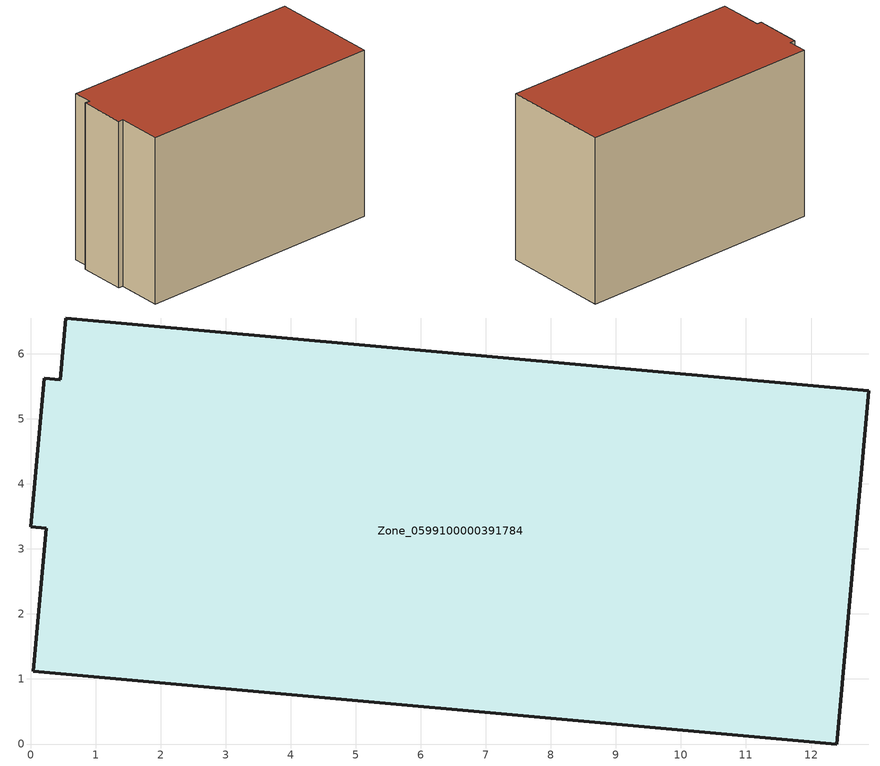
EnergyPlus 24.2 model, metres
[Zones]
Zone_0599100000391784
 floor ground (C_G): 0.24,3.32 0,3.34 0.21,5.62 0.45,5.6 0.54,6.55 12.89,5.43 12.4,0 0.04,1.12 z0
 wall outside (C_F): 0.45,5.6 0.21,5.62 0,3.34 0.24,3.32 0.04,1.12 12.4,0 12.89,5.43 0.54,6.55 0.45,5.6 z0:8.49
 roof outside (C_R): 12.89,5.43 0.54,6.55 0.45,5.6 0.21,5.62 0,3.34 0.24,3.32 0.04,1.12 12.4,0 z8.49
[BUILDING]
Pand.0599100000391784: North Axis=0; Terrain=City; Loads Convergence Tolerance Value=0.04; Temperature Convergence Tolerance Value=0.4; Solar Distribution=FullExterior; Maximum Number of Warmup Days=25; Minimum Number of Warmup Days=1
[Site:Location]
Rotterdam.The.Hague.AP_ZH_NLD Design_Conditions: Latitude=51.96; Longitude=4.45; Time Zone=1; Elevation=-4.5
[SITE:GROUNDTEMPERATURE:BUILDINGSURFACE]
18, 18, 18, 18, 18, 18, 18, 18, 18, 18, 18, 18
[MATERIAL] Thermal Absorptance=0.9; Solar Absorptance=0.7; Visible Absorptance=0.7
Name | Roughness | Thickness | Conductivity | Density | Specific Heat
G.TI.1992-2005 | MediumSmooth | 0.15 | 0.06 | 540 | 1210
F.TI.1992-2005 | Rough | 0.3 | 0.12 | 1920 | 840
R.TI.1992-2005 | MediumRough | 0.2 | 0.08 | 1500 | 1000
[CONSTRUCTION]
C_G: G.TI.1992-2005
C_F: F.TI.1992-2005
C_R: R.TI.1992-2005
[ZONE]
Zone_0599100000391784: Type=1; Multiplier=1; Ceiling Height=Autocalculate; Volume=Autocalculate; Floor Area=autocalculate; Part of Total Floor Area=Yes
[ZONEINFILTRATION:DESIGNFLOWRATE]
Infil_Zone_0599100000391784: Zone or ZoneList or Space or SpaceList=Zone_0599100000391784; Schedule=AlwaysOn; Design Flow Rate Calculation Method=Flow/Area; Flow Rate per Floor Area=0.0015; Constant Term Coefficient=1; Temperature Term Coefficient=0; Velocity Term Coefficient=0; Velocity Squared Term Coefficient=0
[HVACTEMPLATE:ZONE:IDEALLOADSAIRSYSTEM]
Zone_0599100000391784: Maximum Heating Supply Air Temperature=50; Minimum Cooling Supply Air Temperature=13; Maximum Heating Supply Air Humidity Ratio=0.0156; Minimum Cooling Supply Air Humidity Ratio=0.0077; Heating Limit=NoLimit; Cooling Limit=NoLimit; Dehumidification Control Type=ConstantSensibleHeatRatio; Cooling Sensible Heat Ratio=0.7; Dehumidification Setpoint=60; Humidification Control Type=None; Humidification Setpoint=30; Outdoor Air Method=None; Outdoor Air Flow Rate per Person=0.00944; Outdoor Air Flow Rate per Zone Floor Area=0; Outdoor Air Flow Rate per Zone=0; Demand Controlled Ventilation Type=None; Outdoor Air Economizer Type=NoEconomizer; Heat Recovery Type=None; Sensible Heat Recovery Effectiveness=0.7; Latent Heat Recovery Effectiveness=0.65
[ZONECONTROL:THERMOSTAT]
ThermostatControl_Zone_0599100000391784: Zone or ZoneList=Zone_0599100000391784; Control Type Schedule=DualSetpointControlType; Control 1=Thermostat_Zone_0599100000391784; Temperature Difference Between Cutout And Setpoint=0
[THERMOSTATSETPOINT:DUALSETPOINT]
Thermostat_Zone_0599100000391784: Heating Setpoint Temperature Schedule=HeatingSetpoint_Zone_0599100000391784; Cooling Setpoint Temperature Schedule=CoolingSetpoint_Zone_0599100000391784
[SCHEDULE:COMPACT]
HeatingSetpoint_Zone_0599100000391784: Through: 12/31, For: AllDays, Until: 24:00, 21
CoolingSetpoint_Zone_0599100000391784: Through: 12/31, For: AllDays, Until: 24:00, 24
DualSetpointControlType: Through: 12/31, For: AllDays, Until: 24:00, 4
AlwaysOn: Through: 12/31, For: AllDays, Until: 24:00, 1
